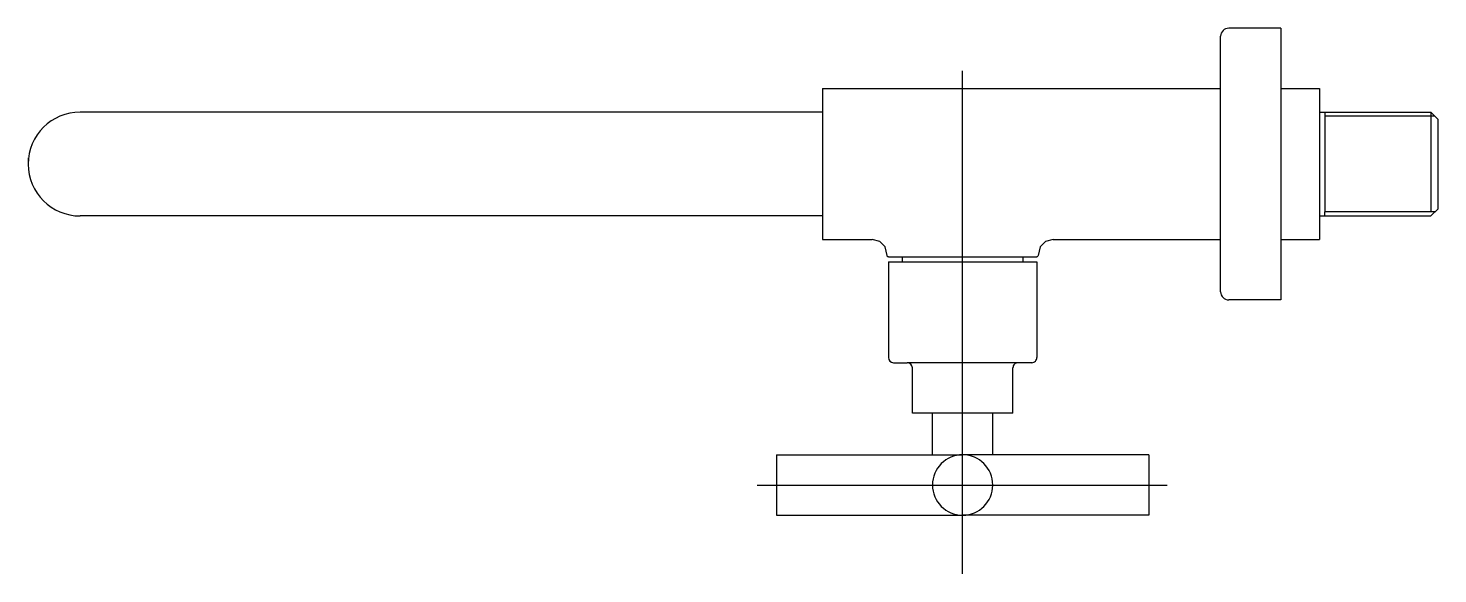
# Model space of a CAD drawing. Extents: x -0.88 to -0.6, y 320.99 to 321.099.
import ezdxf

# ---------------------------------------------------------------- set-up
doc = ezdxf.new("R2010")
doc.units = 0
doc.header["$LTSCALE"] = 0.2
doc.header["$MEASUREMENT"] = 0
doc.linetypes.add('AXES', pattern=[0.54, 0.3, -0.08, 0.08, -0.08])
doc.linetypes.add('CONTINU', pattern=[0])
doc.layers.get('0').update_dxf_attribs({"linetype": 'CONTINUOUS'})
doc.layers.add('DECA_EIXOS', color=5, linetype='AXES')

msp = doc.modelspace()

# ---------------------------------------------------------------- linework, layer by layer
at = {"linetype": 'CONTINU'}
for points in [[(-0.64144, 321.0985, 0.414208), (-0.64304, 321.0969)], [(-0.86985, 321.08183, 1), (-0.86985, 321.06118)], [(-0.7091, 321.05306, -0.414491), (-0.70935, 321.05331)], [(-0.67936, 321.05331, -0.414491), (-0.67961, 321.05306)], [(-0.64304, 321.0461, 0.414212), (-0.64144, 321.0445)], [(-0.7091, 321.03302, 0.414207), (-0.7081, 321.03202)], [(-0.70435, 321.03102, 0.414213), (-0.70535, 321.03202)], [(-0.68335, 321.03202, 0.414214), (-0.68435, 321.03102)], [(-0.6806, 321.03202, 0.414214), (-0.6796, 321.03302)], [(-0.69435, 321.01371, 1), (-0.69435, 321.00171)], [(-0.69435, 321.00171, 1), (-0.69435, 321.01371)]]:
    msp.add_lwpolyline(points, format="xyb", dxfattribs=at)
for points in [[(-0.63104, 321.0985), (-0.64144, 321.0985)], [(-0.63104, 321.0985), (-0.63104, 321.0445)], [(-0.64304, 321.0461), (-0.64304, 321.0969)], [(-0.72221, 321.0865), (-0.64304, 321.0865)], [(-0.72221, 321.0865), (-0.72221, 321.0565)], [(-0.63104, 321.0865), (-0.62335, 321.0865)], [(-0.62335, 321.0865), (-0.62335, 321.0565)], [(-0.72221, 321.08183), (-0.86985, 321.08183)], [(-0.62335, 321.08183), (-0.60123, 321.08183)], [(-0.62235, 321.08183), (-0.62235, 321.06198)], [(-0.60123, 321.08183), (-0.59985, 321.08045)], [(-0.60123, 321.08183), (-0.60123, 321.06198)], [(-0.60043, 321.08103), (-0.62235, 321.08103)], [(-0.59985, 321.08045), (-0.59985, 321.0788)], [(-0.59985, 321.0788), (-0.59985, 321.06255)], [(-0.88018, 321.07277), (-0.88018, 321.07149)], [(-0.62235, 321.06118), (-0.62235, 321.06198)], [(-0.60043, 321.06198), (-0.62235, 321.06198)], [(-0.60123, 321.06118), (-0.59985, 321.06255)], [(-0.72221, 321.06118), (-0.86985, 321.06118)], [(-0.62335, 321.06118), (-0.60123, 321.06118)], [(-0.72221, 321.0565), (-0.71235, 321.0565)], [(-0.70935, 321.05331), (-0.70976, 321.05502), (-0.71084, 321.05609), (-0.71235, 321.0565)], [(-0.67636, 321.0565), (-0.67787, 321.05609), (-0.67895, 321.05502), (-0.67936, 321.05331)], [(-0.67636, 321.0565), (-0.64304, 321.0565)], [(-0.63104, 321.0565), (-0.62335, 321.0565)], [(-0.7091, 321.05306), (-0.67961, 321.05306)], [(-0.70635, 321.05306), (-0.70635, 321.05206)], [(-0.68235, 321.05306), (-0.68235, 321.05206)], [(-0.7091, 321.05206), (-0.6796, 321.05206)], [(-0.7091, 321.05206), (-0.7091, 321.03302)], [(-0.6796, 321.05206), (-0.6796, 321.03302)], [(-0.63104, 321.0445), (-0.64144, 321.0445)], [(-0.7081, 321.03202), (-0.70535, 321.03202)], [(-0.6806, 321.03202), (-0.70535, 321.03202)], [(-0.70435, 321.02196), (-0.70435, 321.03102)], [(-0.68435, 321.02196), (-0.68435, 321.03102)], [(-0.68435, 321.02196), (-0.70435, 321.02196)], [(-0.70035, 321.01371), (-0.70035, 321.02196)], [(-0.68835, 321.01371), (-0.68835, 321.02196)], [(-0.73135, 321.01371), (-0.69435, 321.01371)], [(-0.73135, 321.01371), (-0.73135, 321.00171)], [(-0.65735, 321.01371), (-0.69435, 321.01371)], [(-0.65735, 321.01371), (-0.65735, 321.00171)], [(-0.73135, 321.00171), (-0.69435, 321.00171)], [(-0.65735, 321.00171), (-0.69435, 321.00171)]]:
    msp.add_lwpolyline(points, dxfattribs=at)
at = {"layer": 'DECA_EIXOS'}
for points in [[(-0.69435, 320.99006), (-0.69435, 321.09792)], [(-0.73521, 321.00771), (-0.65365, 321.00771)]]:
    msp.add_lwpolyline(points, dxfattribs=at)

doc.saveas('drawing.dxf')
